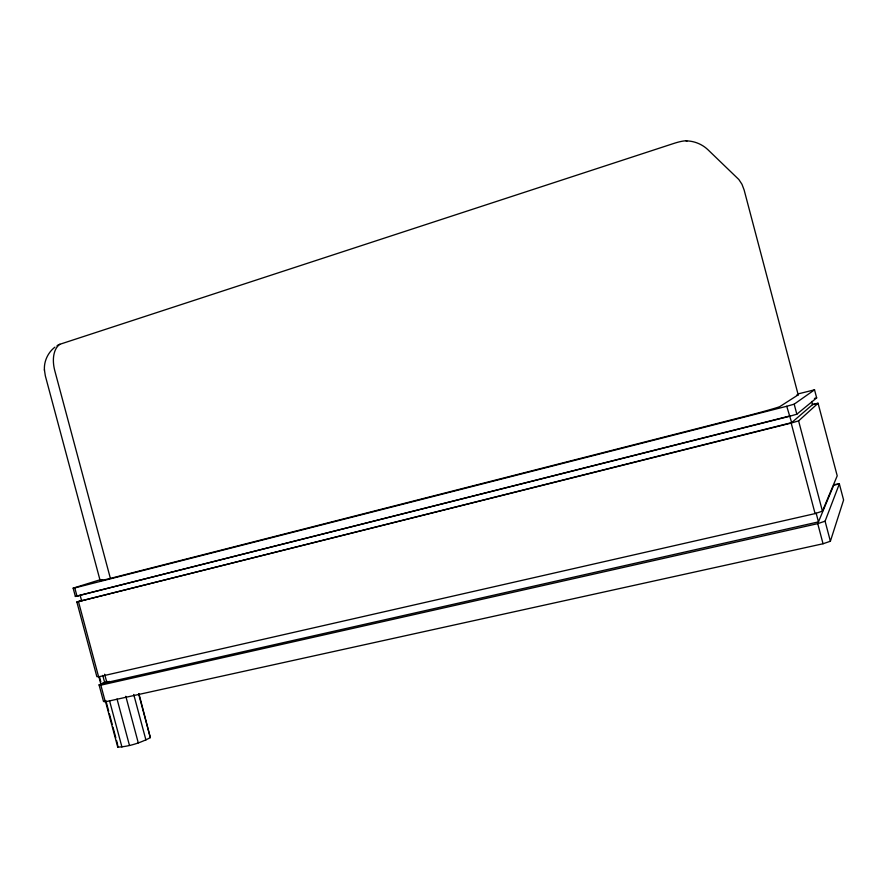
<?xml version="1.0" encoding="UTF-8"?>
<svg xmlns="http://www.w3.org/2000/svg" width="888" height="888" viewBox="0 0 888 888"><rect width="100%" height="100%" fill="white"/><g stroke="black" fill="none" stroke-linecap="round" stroke-linejoin="round"><path stroke-width="1.33" d="M44.444 370.218C43.767 361.394 47.952 352.514 54.923 347.141M105.284 700.676L117.738 747.141C129.071 746.597 140.326 742.901 150.327 737.628L138.994 693.883M117.738 747.141L117.96 745.798M107.126 681.329L99.068 684.903L103.508 701.476L105.306 701.82L823.043 543.756L830.38 541.247L843.6 500.011L839.349 483.893L833.954 484.637M830.38 541.247L825.085 521.189L839.349 483.893L833.71 485.203L817.737 523.643L823.043 543.756M82.107 600.255L76.856 601.986L96.848 676.612L98.612 676.823L815.084 513.597L822.432 511.166L837.218 475.824L818.07 403.263L812.775 404.417M815.084 513.597L791.175 423.054L798.601 420.89L818.07 403.263L812.465 404.684L791.175 423.054L76.856 601.986M100.888 579.52L73.149 588.156L75.369 596.459L789.399 416.339L796.836 414.197L816.66 397.891L814.529 389.821L798.501 393.806M73.149 588.156L74.792 587.923L77.023 596.259L80.131 595.249L81.618 600.788L791.663 422.633L786.746 406.271L794.183 404.162L814.529 389.821M686.113 140.881C694.194 140.948 702.175 144.189 708.002 149.794L738.849 179.52L741.968 184.271L744.122 189.954L798.201 394.838L779.764 406.637A34.266 0.955 -14.5 0 1 748.173 415.584L110.39 578.399A28.816 0.699 -15.2 0 1 100.522 580.397M109.368 681.374L106.849 682.484L104.64 674.214M686.912 141.137A11.755 1.843 -17.2 0 0 674.07 143.357L59.441 344.422A9.857 1.343 -13.3 0 0 57.243 346.109M825.085 521.189L817.737 523.643L100.844 685.159L99.068 684.903M82.029 600.688L78.51 601.82L98.612 676.823M75.369 596.459L78.011 595.604M814.418 398.457L816.66 397.891M74.792 587.923L786.746 406.271M80.553 595.149L789.898 415.95M102.076 683.56L818.459 521.9L816.161 513.175M110.39 578.399L54.79 370.707A28.094 16.95 68.9 0 1 59.907 344.267M138.561 693.672L150.327 737.628M133.733 694.471L145.932 740.015M100.144 580.586L45.332 375.857L44.4 369.752M125.807 696.281L138.284 742.89M117.038 699L129.482 745.465M102.753 675.391L104.884 683.349M109.502 700.588L121.934 747.019M99.412 676.545L100.832 681.873M105.827 700.521L108.68 711.177M109.402 713.841L112.254 724.497M112.965 727.161L115.817 737.817M116.528 740.47L117.605 744.466M98.879 676.778L101.021 684.748M100.844 685.159L105.306 701.82M811.621 401.465L812.465 404.684M794.183 404.162L796.836 414.197M798.601 420.89L822.432 511.166M798.201 394.838L798.201 394.916A29.226 0.688 -14.5 0 0 796.758 395.038M101.376 580.075A28.816 0.699 -15.2 0 1 102.664 579.631"/></g></svg>
